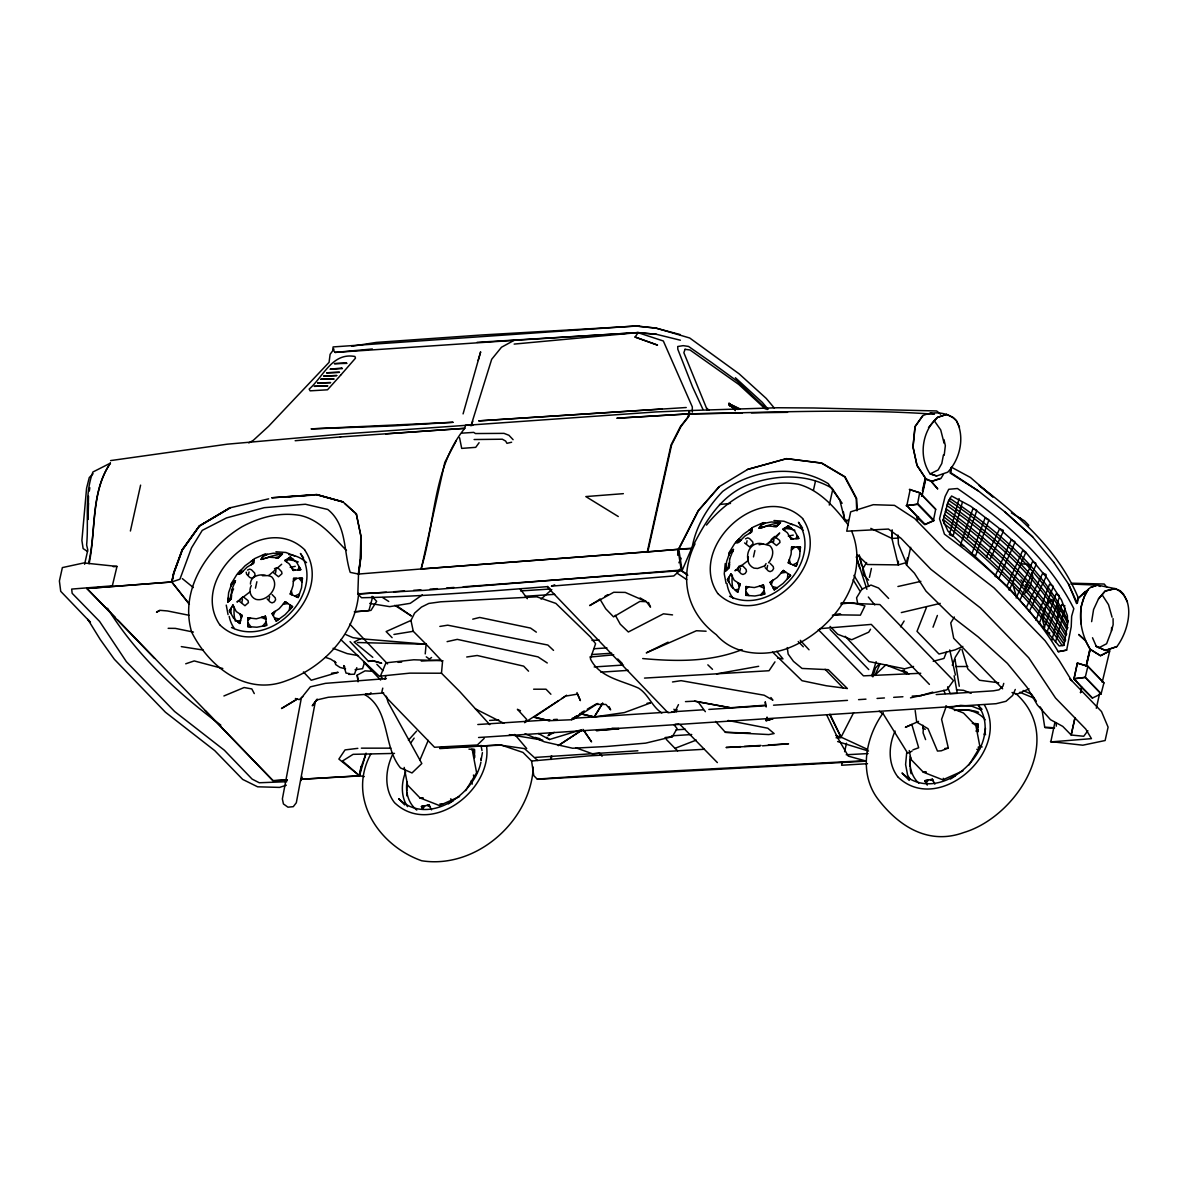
<?xml version="1.0" encoding="UTF-8"?>
<svg xmlns="http://www.w3.org/2000/svg" width="1188" height="1188" viewBox="0 0 1188 1188"><rect width="100%" height="100%" fill="white"/><g stroke="black" fill="none" stroke-linecap="round" stroke-linejoin="round"><path stroke-width="1.5" d="M474.502 755.212L474.487 757.736L474.443 749.524L471.502 749.316L474.413 753.147L474.443 749.524L468.948 749.138M898.351 561.211L898.321 564.894L867.448 564.508L857.172 554.677M1056.281 726.18L1056.31 722.601M360.825 536.159L360.499 558.776L358.524 574.056L357.826 593.851L424.413 590.332L680.234 570.136L673.804 575.957L551.425 586.159L554.692 584.808M745.782 595.366L745.93 586.59L754.335 587.555L763.439 585.06L763.914 588.075L759.384 586.189L763.439 585.06L764.656 594.104L754.9 596.005L745.782 595.366L745.871 591.505L748.989 595.589M907.172 562.355L898.321 564.894L891.921 538.446L892.04 531.17M898.781 538.06L891.906 538.446L892.143 529.818M87.838 519.587L88.536 496.153M88.031 519.26L88.491 503.163M748.158 560.87C745.455 551.173 752.509 540.763 763.245 544M1096.212 646.391L1098.915 647.772L1106.607 643.733L1111.478 630.887L1111.626 627.457M922.928 725.259L922.764 728.378L925.289 729.298M923.358 727.695L923.091 732.907L925.601 739.604M250.445 584.11C250.223 576.596 259.073 573.819 265.236 575.23M293.54 578.437L293.065 585.55L290.258 594.059L292.5 595.054L291.298 590.867L290.258 594.059L298.158 597.505L299.406 593.955L294.891 596.064L298.158 597.505L301.529 587.837L302.405 578.259L299.138 578.289L302.049 582.12L302.405 578.259L293.54 578.437L296.688 578.393L293.332 581.363M791.55 547.193L791.074 554.321L788.283 562.83L790.525 563.825L789.322 559.637L788.283 562.83L796.183 566.26L797.415 562.726L792.901 564.835L796.183 566.26L799.554 556.608L800.43 547.015L797.148 547.059L800.073 550.89L800.43 547.015L791.55 547.193L794.713 547.163L791.356 550.133M1039.277 621.873L1039.144 623.789L1052.835 587.808L1052.776 585.743L1049.509 584.303L1035.936 620.374M425.23 653.905L426.121 644.223L413.276 631.303L410.974 620.448L414.627 613.067L421.488 607.068L428.794 603.445L440.807 601.796L536.798 596.807L555.865 603.4L590.54 637.08L595.589 643.718L590.377 658.776C599.272 677.412 621.621 680.457 638.639 688.164C648.559 694.505 651.9 706.533 661.82 713.008M489.783 724.65L459.83 691.624L441.476 673.225L442.515 661.731L426.121 644.223L360.469 638.728L352.94 637.659L345.96 634.659M358.657 593.317C355.464 633.694 323.329 667.701 286.07 680.828C245.857 696.331 208.925 666.542 191.684 632.179C179.24 590.525 206.89 547.683 241.996 526.759C259.801 517.107 280.145 511.835 300.356 515.473C320.285 519.928 332.818 536.753 346.465 550.475M533.293 767.181C530.561 821.205 476.121 869.334 421.71 860.765C378.987 845.722 346.881 798.499 370.715 754.157M725.229 563.528L724.264 573.893L726.076 583.382M906.667 753.044L905.598 764.537L907.602 775.051L910.082 779.447M677.68 555.227L678.17 550.059M963.973 546.332L961.701 545.218M974.962 557.424L975.155 555.672L972.868 554.677M89.1 563.765C96.035 530.368 90.422 492.456 110.41 463.127C90.778 491.832 96.391 529.922 88.61 562.993M262.399 575.72L268.726 575.586L271.696 576.863C280.665 586.367 267.404 602.197 255.955 599.376C250.371 597.252 248.485 590.688 251.262 585.61M358.702 574.22L360.677 558.924L361.018 536.382L356.326 513.929L344.951 503.653M550.965 759.251L551.395 755.85M765.31 565.636L757.632 568.458L753.979 568.131C749.658 566.275 746.747 561.612 748.395 556.934M551.574 756.073L551.128 759.459L551.603 756.088M481.363 757.914L481.006 760.424L482.432 752.657M89.293 491.09L89.813 487.719M1013.126 582.892L1013.646 579.581M1091.638 621.636L1093.569 609.533L1098.469 598.93L1105.167 591.03L1115.072 588.624C1137.243 598.113 1128.407 631.585 1116.854 646.614L1105.36 650.43L1096.242 646.242L1092.515 637.748M688.223 416.156L689.04 410.573L655.969 411.939L341.09 434.125L227.309 444.178L110.603 460.588M951.068 467.508L950.088 472.958L978.407 491.03M985.52 728.511L984.377 734.719L984.733 732.209L985.55 734.704M286.323 785.194L279.566 787.406L257.603 786.798L242.694 779.417L214.716 750.608L165.414 712.206L114.36 659.295L100.282 639.56L87.823 619.394L90.422 622.274L60.722 591.327L59.4 580.977L62.37 567.597L83.873 562.934L116.988 566.424L112.34 585.832L71.681 589.085L72.156 593.302L99.614 621.443L126.373 661.686L174.591 711.478L224.324 750.207L252.153 779.135L259.251 782.758L286.754 781.704M916.646 517.062L924.561 524.547L933.382 520.611L917.507 504.217L919.66 492.753L909.444 489.501M943.42 454.974L941.787 463.528L938.119 469.973L930.397 473.76M1066.661 650.118L1071.22 626.744L1071.65 616.201L1073.818 608.657C1048.232 557.796 1003.667 520.21 957.469 488.52L948.737 489.278L945.084 496.51L939.545 518.859L944.445 534.169C988.401 566.275 1030.397 604.514 1058.256 651.692L1066.661 650.118L1058.27 651.692M361.122 766.423L359.266 775.541L338.877 759.073L345.04 749.91L357.84 748.351M933.382 520.611L935.699 509.266L919.66 492.738L909.503 489.471M1009.577 588.624L1009.221 590.302L1025.853 552.346L997.712 527.145L970.73 506.236L951.588 496.005L948.262 501.262L943.034 520.448L948.024 531.199L1009.592 588.52L1059.191 645.975L1063.943 645.292L1067.567 624.457L1067.388 615.577L1061.463 599.91L1047.088 578.125L1025.868 552.361L1022.497 550.876L1007.097 585.699M1069.883 678.749L1071.621 680.635L1059.176 660.469L1045.084 640.733L994.029 587.882L944.712 549.465L914.715 518.562L894.475 505.36L873.299 504.692L850.653 511.835L846.732 531.199L888.461 529.061L900.964 538.238L930.828 569.275L980.545 608.004L1028.763 657.796L1055.523 698.024L1085.743 729.031L1091.46 738.654L1050.801 741.906L1054.855 722.571M910.216 489.426L906.83 505.583L925.318 524.502L934.154 520.567L918.279 504.187L906.83 505.598L917.418 517.018L916.646 520.448M1077.368 663.201L1074.026 678.868L1092.411 698.069L1101.083 693.866L1103.919 682.892L1087.881 666.349L1077.382 663.067L1073.982 678.704L1085.253 677.338L1101.128 693.718M1096.316 708.286L1099.776 692.767M358.524 574.056L421.012 568.978C435.565 522.393 432.67 467.597 464.775 428.333L465.488 425.23L472.839 425.334M1100.251 586.471L1097.163 585.12L1090.317 587.585L1078.407 598.247L1077.308 603.311L1068.413 583.961M1087.154 661.285L1089.901 648.96M130.398 531.021L140.6 485.135M241.817 602.465L242.471 599.569M248.411 574.903L249.049 572.007M255.465 588.134L256.875 581.734M268.963 599.628L269.602 596.732M275.364 573.507L276.002 570.611M421.012 568.978L647.267 551.856L671.012 445.04L680.397 426.581L688.491 416.439M739.842 571.235L740.48 568.339M746.435 543.673L747.074 540.778M753.474 556.905L754.9 550.504M766.988 568.399L767.626 565.503M773.388 542.277L774.027 539.382M813.424 490.362L815.414 481.407M829.283 505.049L832.461 490.733M869.438 577.368L871.413 568.443M842.366 761.864L841.609 765.25L867.507 763.691M844.609 751.707L846.495 743.243M922.423 490.689L925.081 478.809L931.229 481.407L937.629 488.817L931.229 481.407L940.139 478.467M907.617 557.677L906.088 564.567L914.433 573.21L925.987 591.134L951.365 616.156L978.273 636.961L1007.394 663.394L1027.085 687.377L1037.362 704.959L1050.519 719.705L1062.77 726.388L1071.19 735.03L1074.977 717.79L1071.145 735.016L1083.753 736.263L1087.866 730.694M922.66 491.431L925.393 479.106M922.081 495.752L925.853 478.779L916.988 465.384L913.008 446.97L914.968 426.774L922.913 415.607M917.7 520.062L918.473 516.602M1057.097 618.25L1058.553 611.686L1057.35 604.737M910.676 547.312L906.83 564.493L898.44 544.074L897.965 535.075M84.6 564.255L87.808 550.029L86.62 544.965C88.907 520.864 84.155 495.144 92.887 472.022L110.41 463.127M921.561 496.317L922.289 493.065M1086.055 666.156L1090.139 649.257C1079.343 631.496 1076.18 607.261 1088.282 589.337L1084.347 596.569L1080.768 607.751L1080.813 623.745M1101.098 693.807L1085.238 677.412L1073.952 678.823L1081.733 687.496L1080.56 692.649L1081.659 687.451L1092.411 698.054M1086.381 666.23L1090.198 649.301L1085.297 640.436M1109.711 650.92L1100.504 655.746L1090.139 649.257L1100.489 655.702L1109.741 650.92L1102.182 682.328M302.227 777.115L300.995 780.62M1085.238 677.353L1087.881 666.32L1077.368 663.112M1080.486 692.574L1081.778 687.228M382.774 688.134L381.897 691.713L387.095 698.292L434.541 747.267L477.338 744.995L484.199 738.372M384.957 679.209L385.818 675.63M767.092 717.3L766.215 720.7L773.076 718.695L766.037 720.715L766.958 717.314M944.193 455.286L945.351 445.678L943.985 439.619M1077.471 600.178L1076.58 603.563L1068.606 584.154L1053.771 562.399M1111.478 630.887L1113.141 624.71L1113.067 618.606M959.102 498.589L949.361 534.63L952.791 536.144M737.793 592.233L740.02 584.095L734.243 580.293L730.976 573.893L727.457 579.521L728.823 582.016L729.18 577.026L727.457 579.521L731.541 586.842L737.793 592.233L735.105 589.916L738.639 589.159M372.765 596.539L368.904 610.632L354.514 611.761M953.073 536.189L962.458 501.989M1051.811 640.332L1061.745 604.499L1065.012 605.939M1055.538 641.966L1065.072 608.018M463.082 413.899L480.65 351.841L478.17 360.469M959.488 427.131L956.444 420.79L953.296 417.523L946.658 414.419L937.525 417.344C921.992 430.917 918.339 456.712 930.07 473.819L936.664 475.972L947.727 472.185C960.127 459.117 965.072 437.11 956.444 420.775C948.366 411.924 933.293 410.974 922.794 415.622L915.102 426.462L913.008 446.97L916.988 465.384L925.853 478.779L932.031 481.333L940.926 478.467L943.465 474.25M1003.756 683.397L1002.954 686.144L999.004 689.827L993.495 690.822L936.189 694.564M872.853 676.878L875.437 668.116L879.12 664.003M472.824 421.25L470.968 425.809L491.684 359.296L501.485 347.238L514.166 340.317L637.852 332.581L656.474 334.318L680.382 340.214M871.769 675.853L876.135 661.671M364.493 662.562L362.578 668.666L355.078 669.75M685.06 349.257L683.872 352.732L707.38 410.261M960.543 544.728L972.987 508.494L976.595 510.231L976.343 511.894L967.388 537.674M392.307 755.152C385.417 770.047 383.917 788.728 394.327 802.42M405.613 772.066C401.173 783.011 400.742 796.554 407.529 806.622M480.917 762.102C474.131 795.708 427.19 826.551 398.648 798.678L404.663 804.9M695.01 543.866C678.645 576.923 686.426 612.488 716.29 634.674C732.922 654.024 760.855 656.83 784.08 649.598C830.382 634.258 872.051 579.967 851.573 530.947M895.113 731.066C888.505 745.529 887.763 763.557 897.697 776.714M1043.91 628.363L1055.924 594.074L1059.191 595.5L1059.251 597.579L1047.133 631.778M356.801 667.671L354.455 674.22L348.663 674.398M366.127 753.43L361.286 766.616L359.415 775.749L364.285 776.581M971.725 554.172L985.119 517.879L988.728 519.616L988.475 521.28L975.615 555.717M366.008 753.281L359.489 775.764L301.529 779.224M933.025 627.19L937.391 615.458M952.286 665.265L955.315 657.127L960.29 649.242M926.462 607.395L917.017 631.333L938.995 654.039L955.018 649.895L962.815 646.435M946.643 651.633L943.955 658.464L933.219 661.285M382.833 678.69L380.412 676.106L385.981 662.83L413.78 659.786L442.976 660.751M419.869 760.172L428.229 740.391M1015.28 689.456L1012.636 695.47L1005.998 701.291L996.108 703.697L478.571 737.51M999.049 577.917L1014.597 543.243L1014.849 541.58L1011.24 539.842L995.054 576.314L998.499 577.814M1016.156 597.995L1032.521 561.746L1035.788 563.186L1035.847 565.25L1020.121 599.777M874.947 675.2L880.174 663.661M986.426 556.86L999.702 528.63L1003.311 530.353L1003.058 532.031L990.48 558.494M1026.209 607.721L1042.782 573.047L1046.049 574.487L1046.123 576.551L1029.432 611.137M678.467 704.618L674.784 711.983L668.027 712.755L546.985 586.664C485.239 591.505 423.477 596.48 361.523 597.742L357.915 594.015L386.382 592.248M1028.333 526.136L1028.763 525.274L1024.472 520.834L1011.389 512.919M946.287 706.266L941.594 719.319L948.321 748.054L941.282 750.801L937.466 751.054L928.021 728.704L916.72 722.141L915.176 710.498M692.277 547.267C705.197 521.992 720.804 495.144 748.692 484.57C775.675 474.651 806.578 473.225 832.016 488.209L842.129 503.281M853.608 712.696L841.074 737.154L837.614 737.451M678.897 562.77L681.199 558.226M730.976 573.893L730.145 575.452L731.763 575.423M525.051 733.783L544.312 741.802L572.646 748.247L606.296 746.51L645.633 743.139L672.304 736.723L677.101 728.571L673.938 724.621M479.091 442.708L475.735 447.341L461.701 448.396L459.563 437.733M602.672 703.237L594.356 716.899L579.744 713.557L594.208 716.973L624.383 712.577L650.504 702.954L647.044 703.251M230.888 584.229L237.021 574.22M239.62 599.762L243.109 596.673L248.069 600.638L248.455 602.628L244.966 605.717L239.991 601.752M465.637 790.644L476.611 772.749L472.557 751.544M728.897 552.984L735.03 542.99M771.175 539.56L774.665 536.486L779.64 540.436L780.011 542.441L776.521 545.515L771.561 541.565M764.775 565.696L766.067 563.587M866.601 562.533L862.622 569.007L863.795 575.155L868.591 580.115M870.537 629.239L868.725 632.179L851.737 639.738L837.644 634.214L830.07 626.388M900.563 626.804L904.113 621.027M883.308 712.726C865.592 737.139 858.582 773.195 877.754 798.826C898.737 826.373 928.422 845.44 963.75 832.536C1017.24 816.601 1066.408 738.387 1015.666 693.406M954.365 617.032L950.756 622.913L953.697 638.283L1002.627 688.802M969.007 764.938L979.981 747.044L975.927 725.838L963.513 713.023L945.693 706.028M594.208 716.973L602.643 703.266M635.06 337.05L657.454 345.084L635.06 337.05L638.223 332.61M774.962 661.879L769.037 670.73L644.505 678.096M768.562 562.756C772.571 558.212 774.962 550.178 769.72 545.634L763.052 543.911L759.117 544.757M410.959 742.634L414.152 738.119M456.281 440.689L444.817 462.384L421.22 568.963L647.133 551.841M333.977 349.094L330.116 354.291L329.076 362.34L268.562 426.314L253.326 440.303L248.812 442.946M1098.469 598.915L1105.167 591.045L1115.072 588.624L1120.239 590.763L1123.447 594.059L1127.427 601.915M775.378 538.016L779.699 533.011L766.735 544.356L771.918 541.283M719.334 486.649L698.529 510.528L678.779 549.183L682.105 570.567L691.713 548.173L647.802 551.885L671.621 444.817L681.066 426.373L688.995 416.112L689.812 410.543L777.813 407.751L813.81 407.989L936.679 410.959L940.54 414.181M928.496 427.517L937.525 417.344L946.658 414.419M550.356 733.115L548.069 735.669L554.247 732.357M408.405 740.243L416.587 731.125M706.518 525.081C728.051 497.831 762.859 477.962 798.366 484.244C819.779 490.005 835.342 508.033 848.217 524.962M1024.68 593.406L1029.758 588.06L1032.758 575.972L1031.6 572.705M93.05 473.789L89.263 477.561L86.576 488.268L81.898 540.481L83.13 548.589L87.541 551.47M874.917 675.17L885.669 665.028M1077.917 598.485L1085.372 591.401M541.015 599.079L551.811 589.575M371.012 692.767L368.785 694.728L365.904 693.644M268.726 575.586L281.69 564.255M302.806 696.673L299.228 699.658L295.411 698.499M572.839 719.096L576.982 715.77M975.927 731.066L977.873 729.521L977.858 732.031L977.813 723.834L974.873 723.611L977.783 727.442L977.813 723.834L972.333 723.433M249.896 591.921L236.932 601.974L239.872 600.386M747.905 560.691L734.941 570.745L737.897 569.156M566.691 695.322L533.947 717.255L549.257 720.7L571.666 719.735L577.056 715.621M431.556 657.499L429.403 659.102L426.254 656.845M573.596 719.275L597.802 703.459M422.304 594.891L410.261 603.326L389.694 606.637L369.72 603.415M290.421 556.979L284.912 560.528L289.382 564.048L293.109 570.389L300.757 569.661L296.658 562.355L290.421 556.979L288.238 558.494L293.05 559.236M788.446 525.749L782.922 529.284L787.406 532.818L791.134 539.159L798.782 538.431L794.683 531.125L788.446 525.749L786.263 527.264L791.06 528.007M736.011 409.014L729.878 405.806L728.764 403.578L739.961 408.88M729.878 405.806L738.015 409.504M520.463 710.721L517.389 709.295L526.7 719.423L524.606 722.675L558.657 700.623M561.746 698.574L566.379 695.485M581.481 730.323L558.256 745.619L581.452 730.397M448.351 803.92L453.4 800.667L450.579 798.871M950.459 779.016L955.523 775.779M571.666 719.735L579.432 714.938L572.898 718.428M159.415 610.439L156.519 612.206L160.142 610.335L167.508 610.959L189.085 615.295M297.356 698.9L281.511 708.508L297.045 699.242M921.16 695.5L932.803 692.114M604.722 596.45L607.87 594.609M581.259 712.681L584.273 710.929M587.303 709.177L596.376 703.935M358.063 681.808L357.157 675.17L365.043 670.849L373.403 671.354M360.469 638.728L354.113 642.084L372.794 657.335M912.057 751.098L907.706 753.251L883.545 714.389L879.194 711.167M668.101 642.159L646.287 652.88L696.435 630.739L706.103 631.214M673.878 711.389L677.175 709.756M116.988 566.424L113.216 566.676M918.547 721.398L905.39 727.323L911.805 724.428L918.68 747.757L912.933 749.88M410.974 620.448L386.13 631.556L392.114 637.674M254.856 558.494L265.34 553.831M247.49 570.091L249.703 569.111L251.529 569.824L254.663 573.062L255.049 575.066L253.757 577.16L251.559 578.14L249.718 577.427L246.584 574.19L246.198 572.185M274.443 568.696L276.656 567.716L278.482 568.428L281.615 571.68L282.002 573.67L278.512 576.744L273.537 572.794M752.865 527.249L763.349 522.586M745.515 538.847L747.712 537.867L749.539 538.595L752.687 541.832L753.058 543.822L749.569 546.911L744.609 542.946M459.548 796.599L439.441 805.538L419.988 797.92L407.588 785.09L404.202 767.418M1029.06 688.832L1016.72 694.327L1012.013 692.485M978.11 747.222L980.323 746.242L982.149 746.97M962.919 770.893L942.812 779.833L923.373 772.215L910.958 759.399L909.265 750.564M223.908 695.975L244.119 687.525L251.826 688.936L254.277 693.584M666.29 739.381L674.977 748.336L696.302 740.079M185.729 663.795L194.208 660.929L222.795 668.502M1116.854 646.614L1105.36 650.415L1096.242 646.242M1090.747 587.347L1097.489 585.135L1115.072 588.624M538.342 733.516L549.405 739.53L581.095 729.848M747.401 469.498L786.337 458.642L821.383 463.082L844.653 476.878L856.192 498.5L856.741 510.647M742.099 649.598C710.409 662.191 676.091 661.567 642.708 658.553M913.542 666.468L904.588 668.814L868.963 661.553L845.173 636.293M472.72 619.171L479.685 617.448L530.546 628.081L536.352 632.15M511.627 442.233L506.964 443.332L505.657 441.075L502.346 439.218L474.101 439.53M901.321 612.577L940.243 603.385M268.681 498.856L230.442 507.736L199.48 526.076L182.373 550.029L173.908 573.121L171.918 582.179L189.397 604.232L171.8 582.001L86.887 588.476L171.77 581.942L179.908 579.239L191.52 547.817L202.272 530.353L226.463 517.923L264.241 507.677L305.39 504.247L327.754 509.459C347.03 524.725 343.406 551.173 350.208 572.378L358.316 574.027L360.469 558.731L360.87 536.219L356.311 513.914M447.104 641.639L457.276 639.367L538.03 656.89L547.267 662.978M897.92 586.516L920.863 581.363M910.498 697.846L946.851 689.857L953.504 680.59L879.863 604.558L841.193 602.836M368.503 661.434L372.007 660.691L381.675 663.231L372.809 660.587L368.503 661.434L350.044 641.594M290.228 567.315L295.263 566.349M788.253 536.085L793.287 535.105M955.672 666.557L967.804 666.468M948.93 707.647L960.676 705.375L971.754 706.162L981.392 709.934M716.587 673.848L758.672 666.305M567.211 695.856L577.427 694.119L580.397 700.623L576.982 692.559M393.926 634.451L413.276 631.303M351.618 346.272L376.358 342.411L480.947 335.031L639.263 325.913M439.857 626.432L447.728 625.185L547.861 645.039L553.534 650.385M672.497 681.971L681.08 680.665L764.151 695.218L772.898 700.192L770.908 697.534M466.721 656.994L477.175 655.494L523.656 666.141L528.541 671.175M331.526 673.24L338.149 672.334L311.241 680.249L303.445 671.948M906.043 505.643L917.507 504.217M944.802 748.485L948.321 748.054M832.402 615.206L840.688 614.226L835.907 614.33M665.087 737.555L672.304 736.723M840.777 603.935L852.375 602.702L864.953 605.91L860.394 615.161L834.793 614.79M380.412 676.106L409.875 673.136L441.476 673.225M514.152 344.089L637.852 332.581L656.474 334.318M372.349 348.99L335.001 352.42L332.833 349.213L333.115 346.926L635.654 325.972L655.969 328.051L689.708 338.001L739.129 373.849L766.215 398.396L774.279 407.989M719.542 504.469L730.501 503.445M589.842 657.053L613.751 654.826M335.001 352.42L514.166 340.332M354.366 611.894L370.968 610.394L376.641 601.321L372.022 596.391M293.109 570.389L295.292 570.195L292.01 568.517M791.134 539.159L793.317 538.966L790.035 537.288M340.303 436.961L464.775 428.333L385.729 433.872M295.159 440.718L340.644 436.932M819.869 628.675L871.294 624.398L929.402 684.392M439.723 747.683L501.455 745.128L522.987 752.435L531.585 761.033L588.52 755.91L704.336 749.272M647.267 551.856L677.992 549.346L681.333 570.611L463.261 586.798M386.397 678.6L325.408 683.352L310.306 686.857L301.351 698.024L282.373 798.915L283.427 803.949L287.942 807.172L293.288 806.667L296.317 802.761L315.295 701.87L317.27 699.138L312.266 705.791L316.543 700.014L328.244 697.282L383.679 692.96M439.798 748.603L498.975 744.921L524.517 748.618L537.629 760.483M623.358 493.659L585.832 496.569L618.28 516.528M288.313 496.881L297.297 496.242M300.891 495.99L313.454 495.084M837.674 737.659L841.074 737.421L830.07 715.146M393.644 591.743L404.544 590.971M413.632 590.332L420.894 589.812M430.056 589.159L437.436 588.639M446.658 587.986L454.039 587.451M836.085 737.793L841.342 737.436M671.487 735.862L691.728 734.511M599.584 753.118L592.738 753.89L575.883 747.801M462.177 433.13L473.715 432.387L475.452 433.546L503.994 433.368L508.924 435.268L513.097 439.664M520.582 590.941L549.91 589.025M525.378 596.257L554.707 594.342M594.104 648.737L606.949 647.906M591.565 654.543L611.746 653.222M594.193 666.943L623.522 665.028M600.816 672.156L628.318 670.359M477.814 724.517L549.896 719.809M553.593 719.572L557.291 719.334M572.081 718.369L668.191 712.087M671.888 711.835L703.311 709.785M708.85 709.429L766.156 705.687M773.537 705.197L847.475 700.371M858.568 699.643L865.963 699.153M877.056 698.44L884.436 697.95M893.688 697.341L902.925 696.747M912.161 696.138L921.413 695.529M675.051 724.279L678.719 724.027M676.18 729.833L685.357 729.239M535.432 757.409L637.897 750.771M305.064 779.016L359.637 775.927L342.5 761.003L353.103 754.335L394.505 753.4M976.818 749.331L979.669 749.138M439.902 803.994L442.753 803.816M662.102 408.999L478.675 420.879L686.233 407.514M489.649 720.433L498.693 719.869M740.733 746.628L726.031 747.49L760.038 745.916M744.416 746.406L760.959 745.425M768.324 744.995L788.55 743.792L762.429 745.841M287.362 780.026L273.21 780.843L117.968 620.181M287.11 779.818L272.913 780.59L205.361 710.721M301.292 779.031L304.841 778.838M846.198 754.766L868.086 753.563M398.069 662.325L401.633 662.132M421.25 661.077L439.085 660.127M477.086 342.337L637.897 332.625L663.335 340.986L692.307 406.905L692.307 412.132M685.476 701.618L694.609 701.158L730.219 707.677M920.745 673.269L863.468 675.853L818.28 629.61M865.904 761.166L537.392 779.269M591.995 640.421L599.287 640.124M742.411 413.008L689.396 413.855C770.938 412.533 853.266 408.405 934.421 414.241M751.425 412.845L787.555 412.325M390.852 748.158L361.375 748.158M533.62 689.203L546.005 689.203L550.89 694.238M168.161 628.318L175.319 628.378L193.436 632.09M596.435 704.365L605.91 704.454L610.632 709.86L609.147 706.667M357.41 642.53L426.121 644.223M611.865 728.393L618.889 728.6L596.331 730.59L618.844 728.779L611.835 728.526M715.592 721.413L725.363 732.313L750.4 733.13M1071.739 583.204L1104.231 584.036L1106.889 587.362M926.388 772.215L923.135 772.081L926.18 772.363M423.017 797.92L419.765 797.787L422.809 798.069M1097.163 585.12L1070.997 584.036M1045.202 727.724L1053.697 728.125M725.363 732.313L768.814 734.57L774.13 733.56L767.775 728.214L728.11 720.463M848.009 520.849L844.727 520.626L843.435 511.954M773.952 520.537L783.932 521.25L792.634 524.651M275.928 551.781L285.922 552.479L294.609 555.895M956.489 689.812L963.527 690.317L971.175 693.317M1054.602 727.843L1044.712 727.115L1042.01 709.652L1040.109 706.845M848.395 520.329L844.861 520.032L839.797 500.148L828.214 483.62C795.529 463.721 752.836 469.215 722.705 491.401C707.439 507.246 695.544 526.655 691.951 548.618L678.437 549.272L698.173 510.736L719.022 486.768L747.787 469.349L786.812 458.672L821.844 463.068L845.099 476.848L856.652 498.485L857.157 510.647M181.304 646.614L203.207 650.059M635.654 325.972L655.939 328.155L680.249 334.571M1020.462 563.632L1028.719 564.567L1030.442 569.453M1050.474 741.564L1082.817 745.203L1105.122 740.525L1108.092 727.145L1101.499 711.538L1070.21 679.061M672.542 614.894L663.468 613.825L628.363 631.986L620.24 624.175L615.31 615.265M998.737 682.788L979.565 680.264L967.834 668.933L961.938 649.227M685.045 349.317L689.99 349.97L738.743 384.422L765.31 408.939M777.591 658.107L782.981 658.894L776.729 651.321M349.569 673.641L346.02 673.106L343.763 665.592L344.906 667.092M542.738 740.124L509.37 734.644M358.479 655.672L347.104 653.593L333.056 648.292M694.609 701.158L730.338 707.766L765.503 705.167L765.265 701.796L766.171 706.979M533.991 717.032L549.257 720.7M345.56 668.889L340.006 667.433L335.64 664.538L334.674 661.256M535.046 737.406L540.139 738.743M342.931 501.841L316.825 494.579L271.889 497.772L316.825 494.579L342.946 501.856L356.534 514.137M317.048 494.832L343.139 502.064M1053.919 600.4L1051.098 599.539L1045.336 607.677L1042.752 620.7L1044.668 627.65M837.614 741.55L868.517 751.054M930.07 473.819L936.664 475.972M325.512 657.38L330.695 659.132L336.13 662.696M930.293 412.845L933.07 413.795M835.936 735.58L841.074 737.421M729.536 596.257C770.076 616.438 823.774 561.33 798.44 522.26L802.583 528.007M907.112 672.304L902.345 670.433L906.726 673.759M885.194 664.641L908.983 673.952M231.526 627.487C272.067 647.668 325.75 592.574 300.43 553.489L303.534 557.811M730.16 405.613L728.779 405.049L729.031 403.385L735.313 410.706M1019.824 692.277L1034.288 698.232M1023.165 690.51L1031.585 694.267L1036.322 701.262M1047.029 631.749L1049.821 633.011M867.567 749.39L841.074 737.154L829.937 714.151M870.804 528.363L891.891 538.416M475.452 708.909L503.861 723.299M728.764 403.578L739.5 409.207M640.124 597.935L646.376 601.663L650.519 607.142L648.514 602.494M382.699 597.579L388.743 601.455M394.787 605.331L411.404 615.993L396.391 605.509M686.753 579.655L676.952 573.062M364.805 694.653C390.481 709.696 382.803 746.569 400.49 767.938L411.998 772.957L421.814 763.513L388.105 702.346L386.308 696.213M679.595 569.334L687.169 574.457M679.388 569.498L687.807 575.259M220.849 725.17C177.339 692.693 136.189 654.781 107.559 608.241M182.328 578.615L193.377 587.585M706.533 408.093L709.162 410.246M546.777 737.303L549.405 739.53M802.672 518.517C761.062 478.616 686.397 547.104 717.745 593.465M717.923 593.673C759.474 633.531 834.065 565.132 802.761 518.814M898.009 777.056C938.55 816.008 1011.419 751.425 984.421 704.989M304.663 549.747C263.053 509.845 188.372 578.333 219.721 624.695M219.899 624.918C261.464 664.76 336.041 596.361 304.737 550.059M394.639 802.761C430.902 837.273 492.471 790.272 486.56 746.034M1004.603 511.627L1032.55 536.783L1053.964 562.592M1032.743 536.991L1004.81 511.835L978.214 490.822L950.786 472.69L951.543 467.255L970.418 477.457L992.96 496.97L979.194 485.461C1019.111 515.815 1059.072 550.742 1078.407 598.247M340.733 639.545L379.343 676.239M735.372 377.725L762.221 402.301L768.101 409.207M674.977 748.336L677.65 750.846M707.84 664.835L712.503 669.334M732.907 407.202L735.491 409.741M547.579 586.397L549.881 588.684M617.76 658.969L622.349 663.543M673.908 709.251L676.462 711.805M717.374 762.592L679.967 724.428M387.57 663.929L349.792 624.131M934.288 420.745L940.733 429.952L944.104 443.258M1102.301 595.084L1108.523 604.662L1112.057 617.196M1020.923 579.893L1023.195 582.239M1025.467 584.585L1028.867 588.105M1087.881 666.349L1103.919 682.892M919.66 492.753L935.699 509.296M888.639 598.455L878.541 588.015L870.997 585.06L861.894 589.1L856.578 597.772L857.825 604.35M982.016 709.31L978.407 705.583C1006.592 747.282 939.441 808.865 902.019 772.987L909.251 780.442M770.091 563.32L773.24 566.557L773.611 568.562L772.334 570.656L770.121 571.636L768.294 570.923L765.161 567.686M798.202 641.52L803.326 646.807M825.096 669.289L843.035 687.807M376.863 664.315L383.041 670.685M272.082 594.564L275.215 597.802L275.601 599.792L274.309 601.9L272.111 602.88L270.27 602.153L267.137 598.915M154.574 658.39L87.051 588.654L115.399 617.522M830.13 629.521L868.77 669.601M363.528 661.909L380.62 680.026M800.267 640.302L809.028 649.791M705.36 711.686L698.306 702.138M767.166 409.563L737.05 381.066L711.582 362.488L688.55 346.436L683.159 345.649L677.724 346.51L677.813 349.272L692.589 386.991L702.88 409.266M772.616 652.123L802.019 680.709L826.299 685.758L847.386 688.535L828.303 669.676L802.034 668.443L793.465 661.374L788.164 654.098L787.258 647.564M514.746 734.436L526.7 748.574M868.339 597.015L874.784 604.915M520.077 588.743L527.338 598.693M583.011 729.387L591.565 741.876L583.976 730.709M853.949 575.363L862.488 589.456M853.103 579.744L859.756 590.703M927.264 785.12L924.813 780.724L928.274 780.011L926.18 783.204L924.813 780.724L932.446 779.343L934.897 784.139M423.062 809.355L421.443 806.429L424.903 805.716L422.794 808.909L421.443 806.429L429.061 805.048L431.526 809.845M826.596 714.716L837.555 737.6L848.291 756.117L864.805 760.706L603.756 774.606L537.169 779.09L533.783 775.615L531.585 761.033M729.224 403.252L730.353 405.479M943.836 690.287L945.158 693.614M903.994 670.047L905.36 673.492M947.608 686.842L950.177 693.569L957.29 693.376L954.157 675.809M859.563 557.053L868.68 586.501M856.4 557.113L866.898 589.322M1012.859 584.541L1015.844 594.787M856.444 556.697L859.8 568.458M471.294 780.709L472.215 784.125M949.747 649.94L955.419 674.992M859.251 554.855L861.582 565.651M357.157 675.17L358.048 679.328M943.272 778.289L943.658 780.278M480.991 745.351L481.986 750.608M473.448 775.036L473.834 777.026M226.255 605.123L228.066 614.612M955.048 659.563L959.265 686.248M918.77 783.174A45.99 34.422 -44.1 0 1 910.32 756.266M954.439 710.498A45.99 34.422 -44.1 0 1 985.208 719.765M911.092 773.744A48.975 36.665 -44.1 0 1 910.231 768.606M910.112 766.854A48.975 36.665 -44.1 0 1 910.765 757.662M958.27 710.632A48.975 36.665 -44.1 0 1 972.007 710.469M973.685 710.795A48.975 36.665 -44.1 0 1 978.541 712.265M732.966 588.461A45.99 34.422 -44.1 0 1 732.387 575.111M783.471 528.586A45.99 34.422 -44.1 0 1 794.802 530.19M733.338 598.514A48.975 36.665 -44.1 0 1 726.937 583.457M727.635 568.904A48.975 36.665 -44.1 0 1 729.536 562.459M761.835 527.843A48.975 36.665 -44.1 0 1 777.991 523.299M790.198 523.908A48.975 36.665 -44.1 0 1 803.37 530.338M416.765 810.068A45.99 34.422 -44.1 0 1 406.935 781.971M407.068 796.049A48.975 36.665 -44.1 0 1 406.741 792.559M406.712 790.777A48.975 36.665 -44.1 0 1 407.098 785.238M235.373 621.22A45.99 34.422 -44.1 0 1 234.17 608.108M285.462 559.815A45.99 34.422 -44.1 0 1 298.277 561.954M234.348 628.482A48.975 36.665 -44.1 0 1 229.21 616.409M229.626 600.148A48.975 36.665 -44.1 0 1 233.546 588.906M265.429 558.36A48.975 36.665 -44.1 0 1 281.541 554.395M288.758 554.573A48.975 36.665 -44.1 0 1 306.549 562.652M247.906 617.819L247.876 620.359L250.594 618.146L247.906 617.819L247.772 626.596L256.89 627.234L266.632 625.348L265.429 616.29L256.326 618.8L247.906 617.819M745.93 586.59L745.886 589.129L748.603 586.917L745.93 586.59M247.861 622.75L247.772 626.596L250.965 626.819L247.861 622.75M231.63 590.243L231.274 598.589L230.368 599.747L231.408 595.351L231.274 598.589L227.754 602.108L228.111 598.217L229.477 600.653L227.754 602.108L228.645 592.604L231.987 582.996L233.412 582.001L230.814 586.382L231.987 582.996L235.432 580.65L231.63 590.243M729.64 559.013L729.284 567.344L728.393 568.517L729.432 564.107L729.284 567.344L725.779 570.879L726.135 566.988L727.501 569.423L725.779 570.879L726.67 561.375L730.011 551.767L731.437 550.772L728.823 555.152L730.011 551.767L733.442 549.42L729.64 559.013M253.593 561.983L253.534 563.335L251.158 564.79L253.593 561.983M751.618 530.754L751.544 532.09L749.183 533.546L751.618 530.754M231.17 608.256L230.799 613.246L229.433 610.751L232.967 605.138L236.234 611.523L241.996 615.325L241.387 618.057L239.768 613.884L241.996 615.325L239.783 623.477L237.08 621.161L240.615 620.403L239.783 623.477L233.516 618.087L229.433 610.751L231.17 608.256M289.887 604.826L289.382 609.993L292.545 606.667L289.887 604.826M787.896 573.596L787.406 578.749L790.569 575.423L787.896 573.596M254.009 559.34L253.534 563.335L247.045 567.151L240.466 573.804L237.659 573.745L240.852 570.299L238.937 573.834L237.659 573.745L245.129 565.726L254.009 559.34L253.727 560.84L250.98 561.508L254.009 559.34M752.019 528.111L751.544 532.09L745.054 535.922L738.491 542.574L735.669 542.515L738.877 539.07L736.946 542.604L735.669 542.515L743.139 534.496L752.019 528.111L751.752 529.61L748.989 530.279L752.019 528.111M286.783 559.578L286.471 561.731L284.912 560.528L286.783 559.578M784.793 528.348L784.481 530.501L782.922 529.284L784.793 528.348M317.642 382.967L330.516 382.61L317.642 382.967M320.968 379.21L333.858 379.017L320.968 379.21M173.656 572.868L171.77 581.942L173.745 572.987L182.239 549.91L199.376 525.957L230.309 507.588L199.332 525.913L182.12 549.792L173.656 572.868M314.389 386.323L327.621 385.952L314.389 386.323M740.02 584.095L739.411 586.813L737.793 582.64L740.02 584.095M326.655 372.794L339.426 372.304L326.655 372.794M1068.027 621.146L1067.552 623.091C1042.039 571.012 995.915 532.432 948.737 500.415L950.266 499.569L949.836 498.351C996.88 530.219 1043.495 568.71 1068.027 621.146M234.882 581.378L234.333 583.412L235.432 580.65L234.882 581.378M732.907 550.133L732.343 552.182L733.442 549.42L732.907 550.133M323.893 376.032L336.694 375.557L323.893 376.032M274.977 611.404L273.27 615.77L272.097 613.557L274.977 611.404M773.002 580.175L771.294 584.541L770.106 582.313L773.002 580.175M232.967 605.138L232.12 606.682L233.739 606.652L232.967 605.138M263.588 555.078L261.048 559.399L269.275 557.217L278.378 557.825L282.447 553.86L279.507 553.638L280.68 555.672L282.447 553.86L273.299 553.207L263.588 555.078L262.637 556.667L267.345 554.351L263.588 555.078M761.597 523.849L759.058 528.17L767.3 525.987L776.403 526.596L780.457 522.631L777.516 522.408L778.689 524.443L780.457 522.631L771.309 521.963L761.597 523.849L760.647 525.438L765.354 523.106L761.597 523.849M299.376 567.181L297.817 569.78L300.757 569.661L299.376 567.181M797.386 535.951L795.841 538.535L798.782 538.431L797.386 535.951M738.921 566.424L737.629 568.532L738.015 570.522L741.149 573.759L742.975 574.472L745.188 573.492L746.48 571.398L746.094 569.408L742.96 566.156L741.119 565.443L738.921 566.424M1065.532 640.05L1064.582 641.505C1032.981 592.485 989.975 552.286 943.955 516.973L944.638 514.463C990.584 549.717 1033.53 589.842 1065.057 638.802L1065.532 640.05M1066.572 634.05L1065.621 635.491C1036.129 585.387 992.01 545.5 945.47 511.434L946.153 508.939C992.619 542.916 1036.693 582.744 1066.096 632.788L1066.572 634.05M1067.685 627.769L1066.72 629.209C1039.129 578.111 993.985 538.699 947.044 505.643L947.727 503.148C994.816 536.427 1040.673 575.972 1067.685 627.769M261.984 558.122L261.048 559.399L264.33 558.523L261.984 558.122M760.008 526.893L759.058 528.17L762.354 527.279L760.008 526.893M340.6 375.26L327.517 389.798L310.142 390.837L309.162 389.1C323.448 376.67 332.15 352.197 354.915 356.489L355.494 358.167L340.6 375.26M266.157 621.903L262.622 626.076L266.632 625.348L266.157 621.903M764.181 590.659L760.647 594.832L764.656 594.104L764.181 590.659M285.328 601.737L283.1 604.276L287.867 603.563L285.328 601.737L279.135 608.716L272.097 613.557L276.21 621.086L279.299 618.963L274.502 617.894L276.21 621.086L285.061 614.716L292.545 606.667L285.328 601.737M783.352 570.507L781.11 573.047L785.877 572.334L783.352 570.507L777.145 577.472L770.106 582.313L774.22 589.857L777.323 587.733L772.512 586.649L774.22 589.857L783.07 583.471L790.569 575.423L783.352 570.507M279.596 556.548L278.378 557.825L275.497 557.647L279.596 556.548M777.62 525.319L776.403 526.596L773.507 526.418L777.62 525.319M242.812 571.413L239.278 573.715L242.812 571.413M740.837 540.184L737.303 542.485L740.837 540.184M599.999 599.227L589.664 605.583L613.721 592.277L625.244 592.411L646.376 601.663L639.857 601.425L613.557 616.869L605.687 608.746L599.999 599.227M265.429 616.29L261.36 617.418L265.904 619.304L265.429 616.29M429.061 805.048L427.027 805.345L429.833 806.548L429.061 805.048M932.446 779.343L930.397 779.655L933.204 780.858L932.446 779.343M1064.255 645.292L1062.102 645.5C1030.115 598.41 988.579 558.776 944.074 523.626L943.257 519.527C988.654 555.776 1030.976 596.346 1064.092 644.312L1064.255 645.292M452.925 422.289L393.094 425.913L311.078 428.883L452.925 422.289M346.213 362.875L334.348 363.662L346.941 363.38L346.213 362.875M688.624 413.884L617.092 418.191L688.624 413.884M341.595 368.057L330.071 369.201L342.426 368.592L341.595 368.057M1021.368 518.978L1020.002 518.027L1021.368 519.008M1085.401 640.599L1078.674 634.451L1085.387 640.599M602.049 755.865L599.45 753.237L601.989 755.865"/></g></svg>
